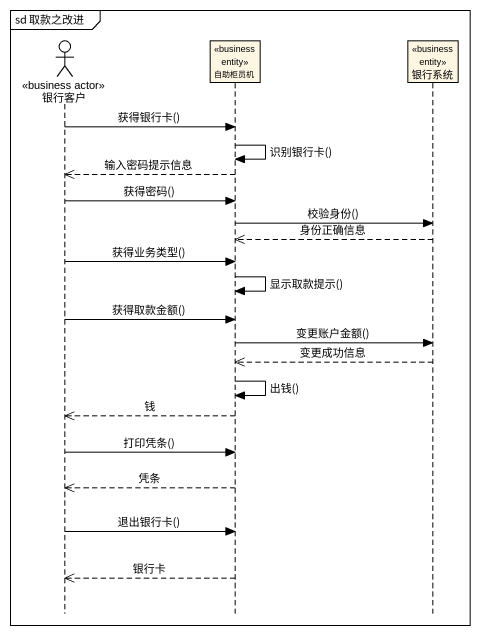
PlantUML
@startuml
mainframe sd 取款之改进
hide footbox
actor 银行客户 <<business actor>>
participant 自助柜员机 <<business entity>>
participant 银行系统 <<business entity>>

银行客户 -> 自助柜员机 : 获得银行卡()
自助柜员机 -> 自助柜员机 : 识别银行卡()
自助柜员机 -->> 银行客户 : 输入密码提示信息
银行客户 -> 自助柜员机 : 获得密码()
自助柜员机 -> 银行系统 : 校验身份()
银行系统 -->> 自助柜员机 : 身份正确信息
银行客户 -> 自助柜员机 : 获得业务类型()
自助柜员机 -> 自助柜员机 : 显示取款提示()
银行客户 -> 自助柜员机 : 获得取款金额()
自助柜员机 -> 银行系统 : 变更账户金额()
银行系统 -->> 自助柜员机 : 变更成功信息
自助柜员机 -> 自助柜员机 : 出钱()
自助柜员机 -->> 银行客户 : 钱
银行客户 -> 自助柜员机 : 打印凭条()
自助柜员机 -->> 银行客户 : 凭条
银行客户 -> 自助柜员机 : 退出银行卡()
自助柜员机 -->> 银行客户 : 银行卡
@enduml
